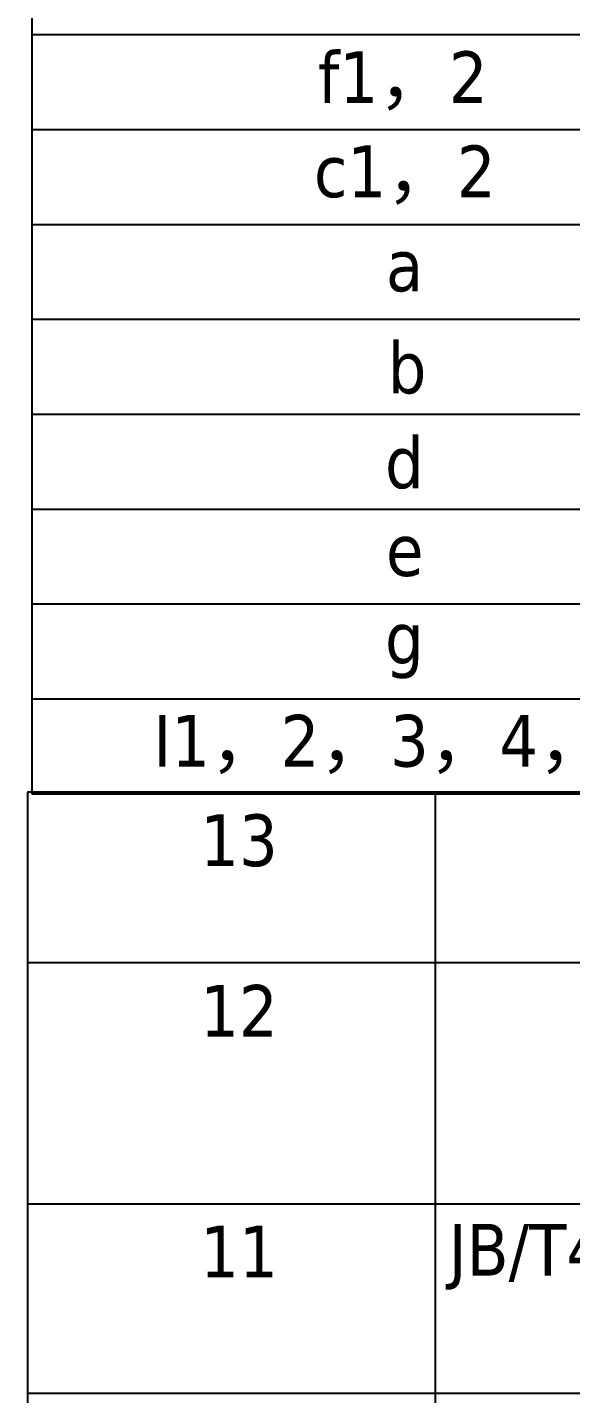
# Model space of a CAD drawing. Header units: millimetres. Extents: x 0 to 19008, y 0 to 13560.
# Drawn here: x 12675 to 13852, y 6948 to 9908 of the extents above; entities that cross this region are included whole.
import ezdxf

# ---------------------------------------------------------------- set-up
doc = ezdxf.new("R2010")
doc.units = ezdxf.units.MM
doc.header["$LTSCALE"] = 32
doc.layers.add('符号 (ISO)', color=7, linetype='Continuous', lineweight=25)
doc.styles.add('注释文本 (ISO)', font='TAHOMA.TTF')

# ---------------------------------------------------------------- blocks, each defined once
blk = doc.blocks.new('明细栏')
at = {"layer": '符号 (ISO)'}
for p, q in [((584, 257.843), (396.096, 257.843)), ((396.096, 257.843), (396.096, 78.846)), ((423.7, 257.843), (423.7, 78.846)), ((584, 246.287), (396.096, 246.287)), ((584, 229.958), (396.096, 229.958)), ((584, 217.132), (396.096, 217.132))]:
    blk.add_line(p, q, dxfattribs=at)
at = {"layer": '符号 (ISO)', "char_height": 3.5, "attachment_point": 7, "style": '注释文本 (ISO)'}
for s, insert in [('13', (407.795, 252.771)), ('12', (407.795, 241.289)), ('11', (407.795, 224.99)), ('JB/T4729-94', (424.619, 224.158))]:
    blk.add_mtext(s, dxfattribs=dict(at, insert=insert))
blk = doc.blocks.new('表格1')
at = {"layer": '符号 (ISO)'}
for p, q in [((396.393, 315.527), (396.393, 309.126)), ((396.393, 309.126), (584, 309.126)), ((396.393, 309.126), (396.393, 257.732)), ((396.393, 302.702), (584, 302.702)), ((396.393, 296.277), (584, 296.277)), ((396.393, 289.853), (584, 289.853)), ((396.393, 283.429), (584, 283.429)), ((396.393, 277.005), (584, 277.005)), ((396.393, 270.581), (584, 270.581)), ((396.393, 264.157), (584, 264.157)), ((396.393, 257.732), (584, 257.732))]:
    blk.add_line(p, q, dxfattribs=at)
at = {"layer": '符号 (ISO)', "char_height": 3.5, "attachment_point": 7, "style": '注释文本 (ISO)'}
for s, insert in [('f1，2', (415.765, 303.981)), ('c1，2', (415.49, 297.609)), ('a', (420.364, 291.684)), ('b', (420.483, 284.776)), ('d', (420.303, 278.352)), ('e', (420.367, 272.413)), ('g', (420.303, 265.522)), ('I1，2，3，4，5', (404.622, 259.064))]:
    blk.add_mtext(s, dxfattribs=dict(at, insert=insert))

msp = doc.modelspace()

# ---------------------------------------------------------------- block references
at = {"xscale": 32, "yscale": 32, "zscale": 32}
msp.add_blockref('表格1', (0, 0), dxfattribs=at)
at = {"layer": '符号 (ISO)', "xscale": 32, "yscale": 32, "zscale": 32}
msp.add_blockref('明细栏', (0, 0), dxfattribs=at)

doc.saveas('drawing.dxf')
